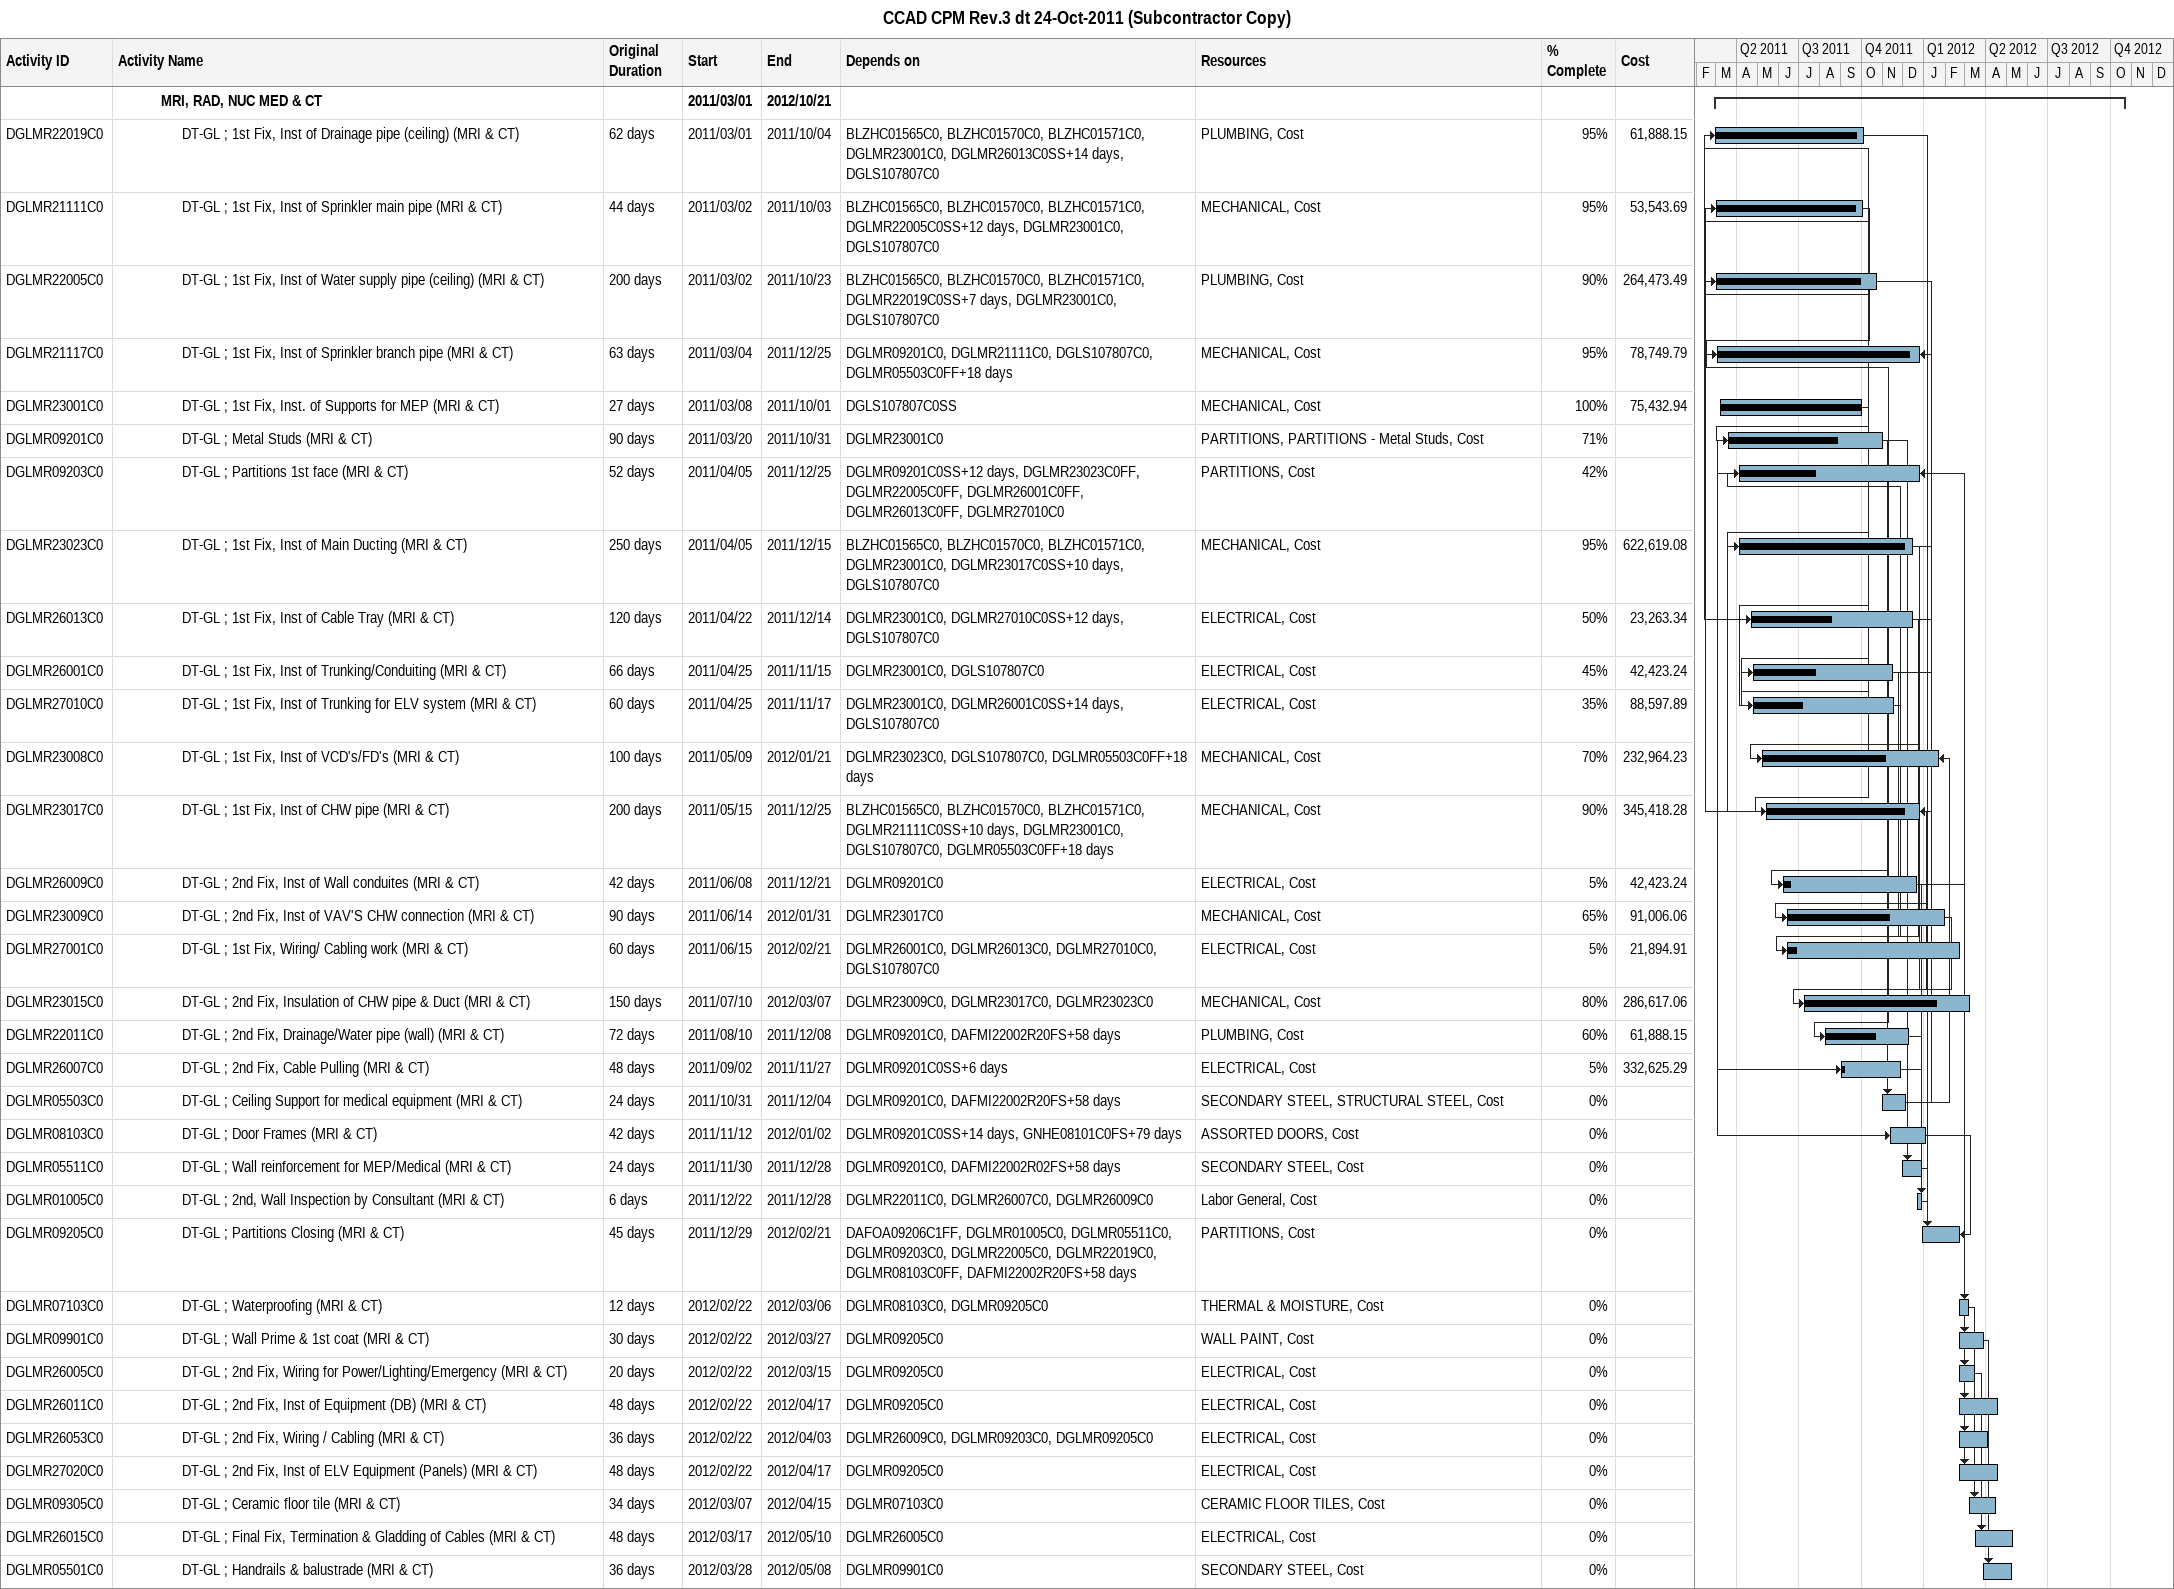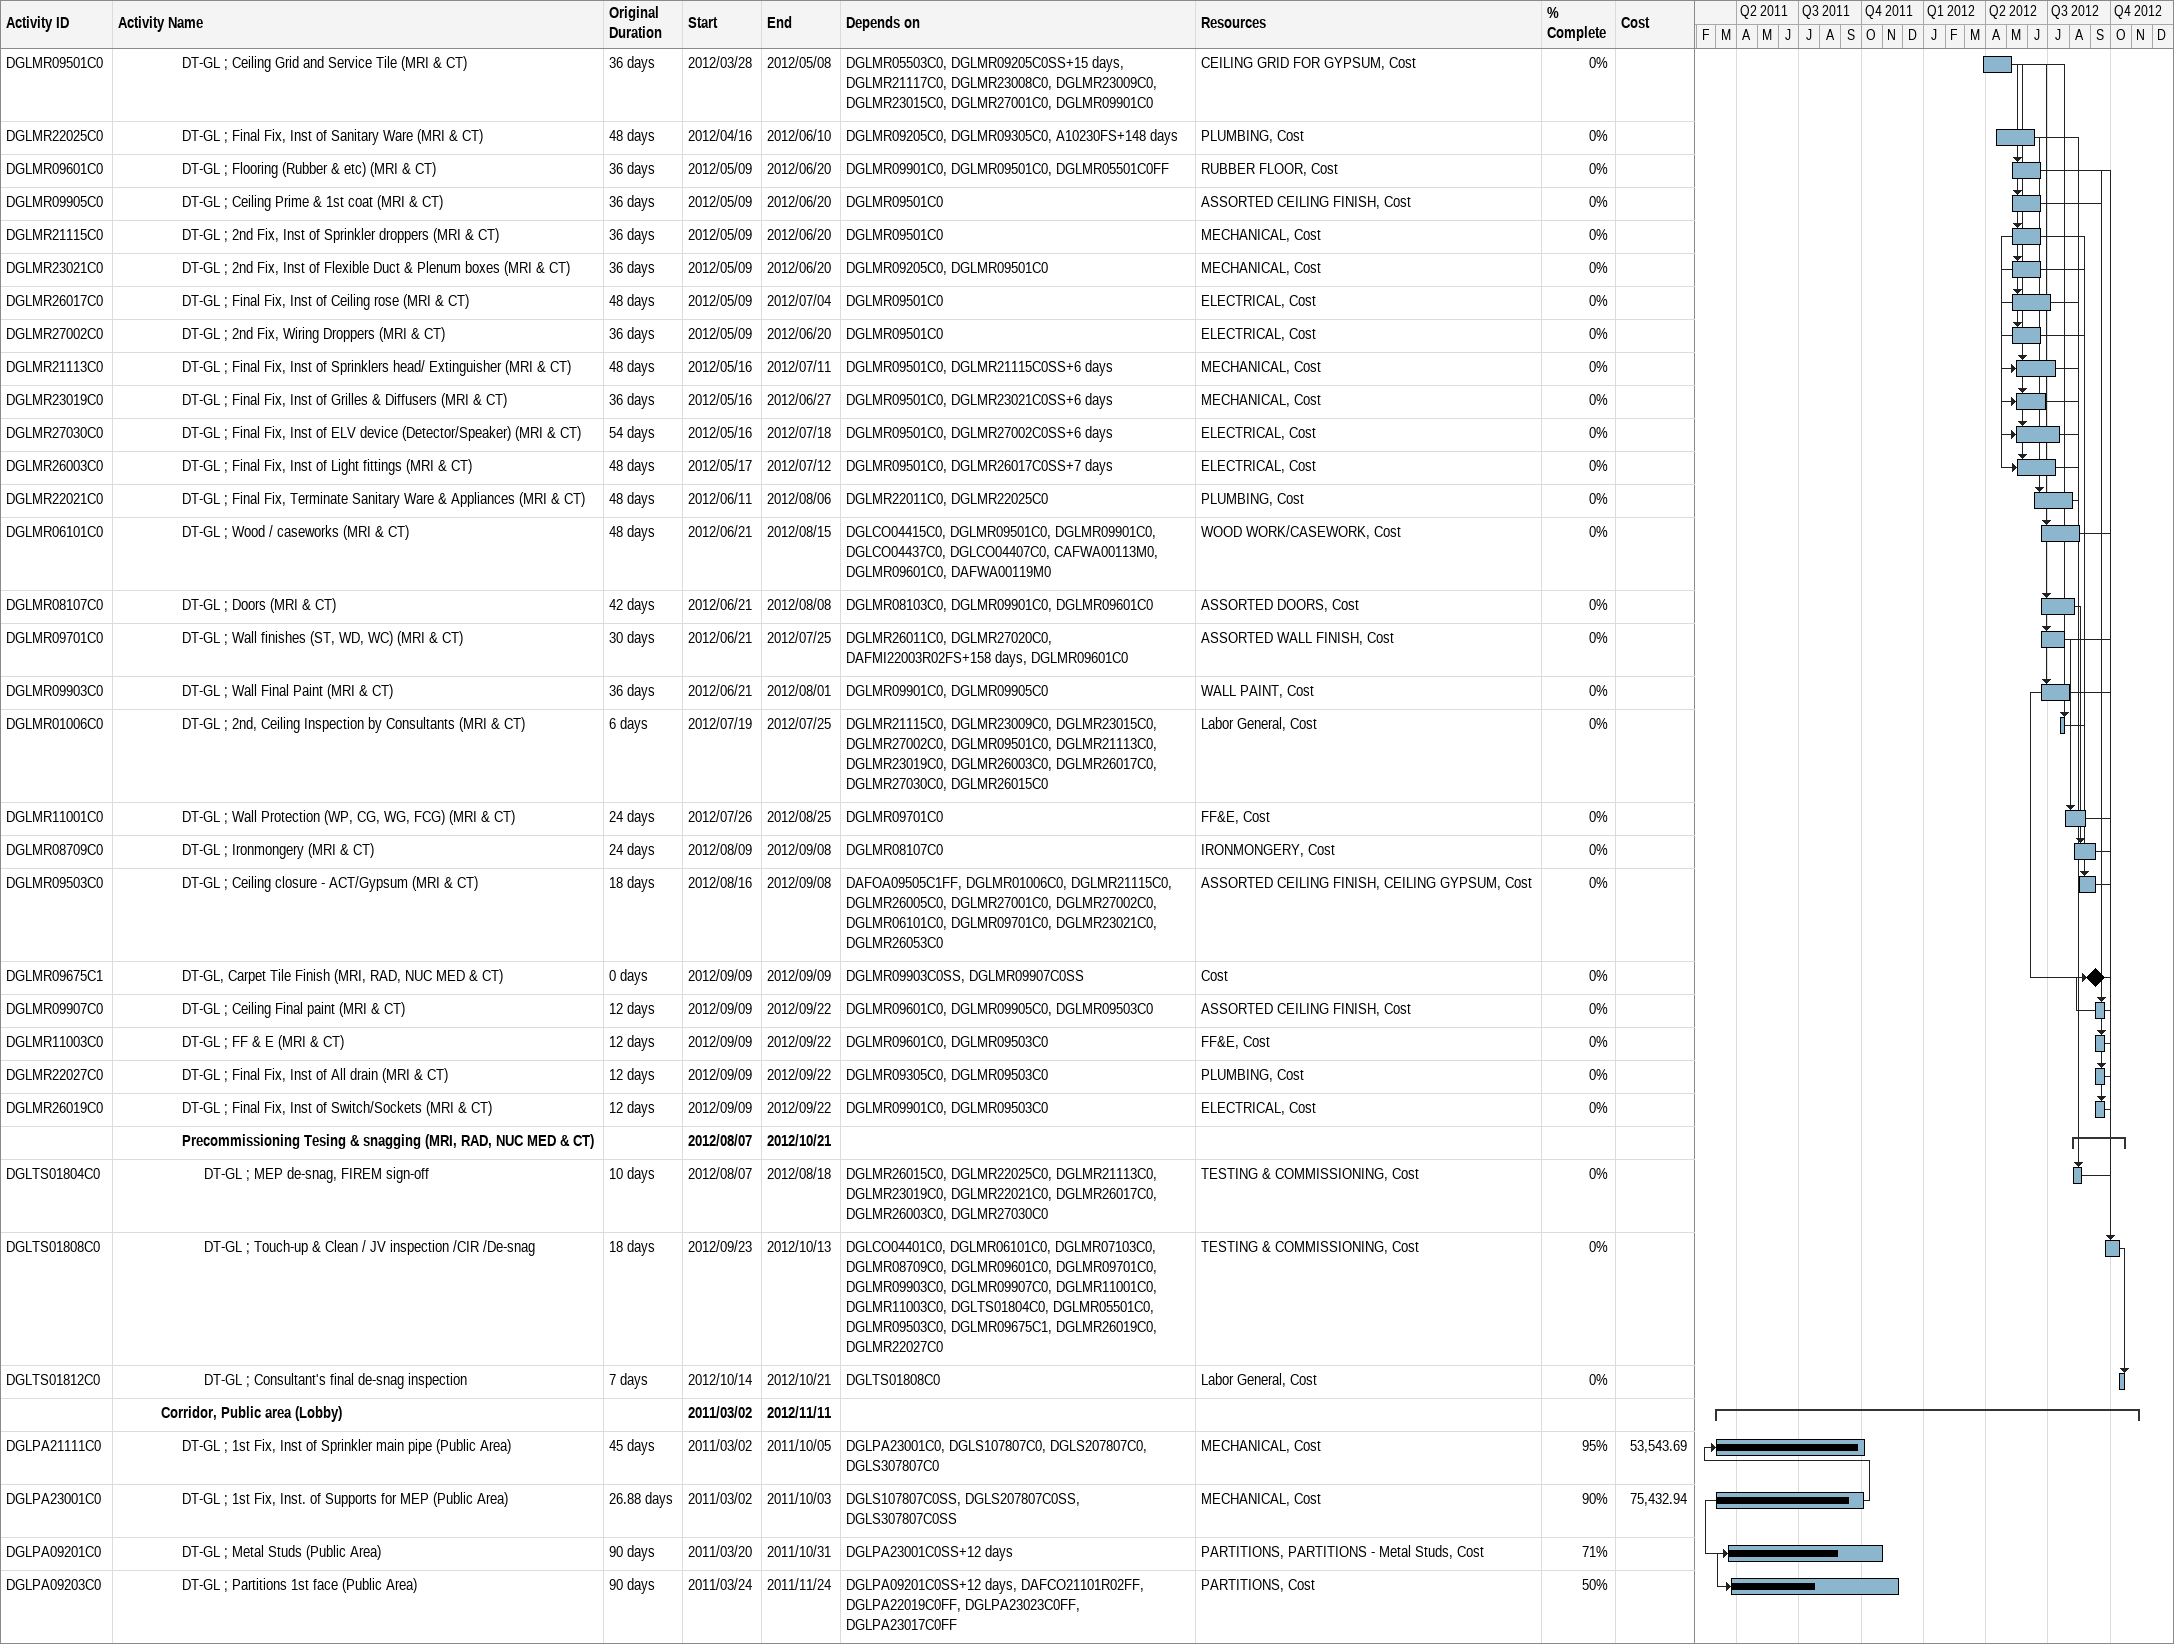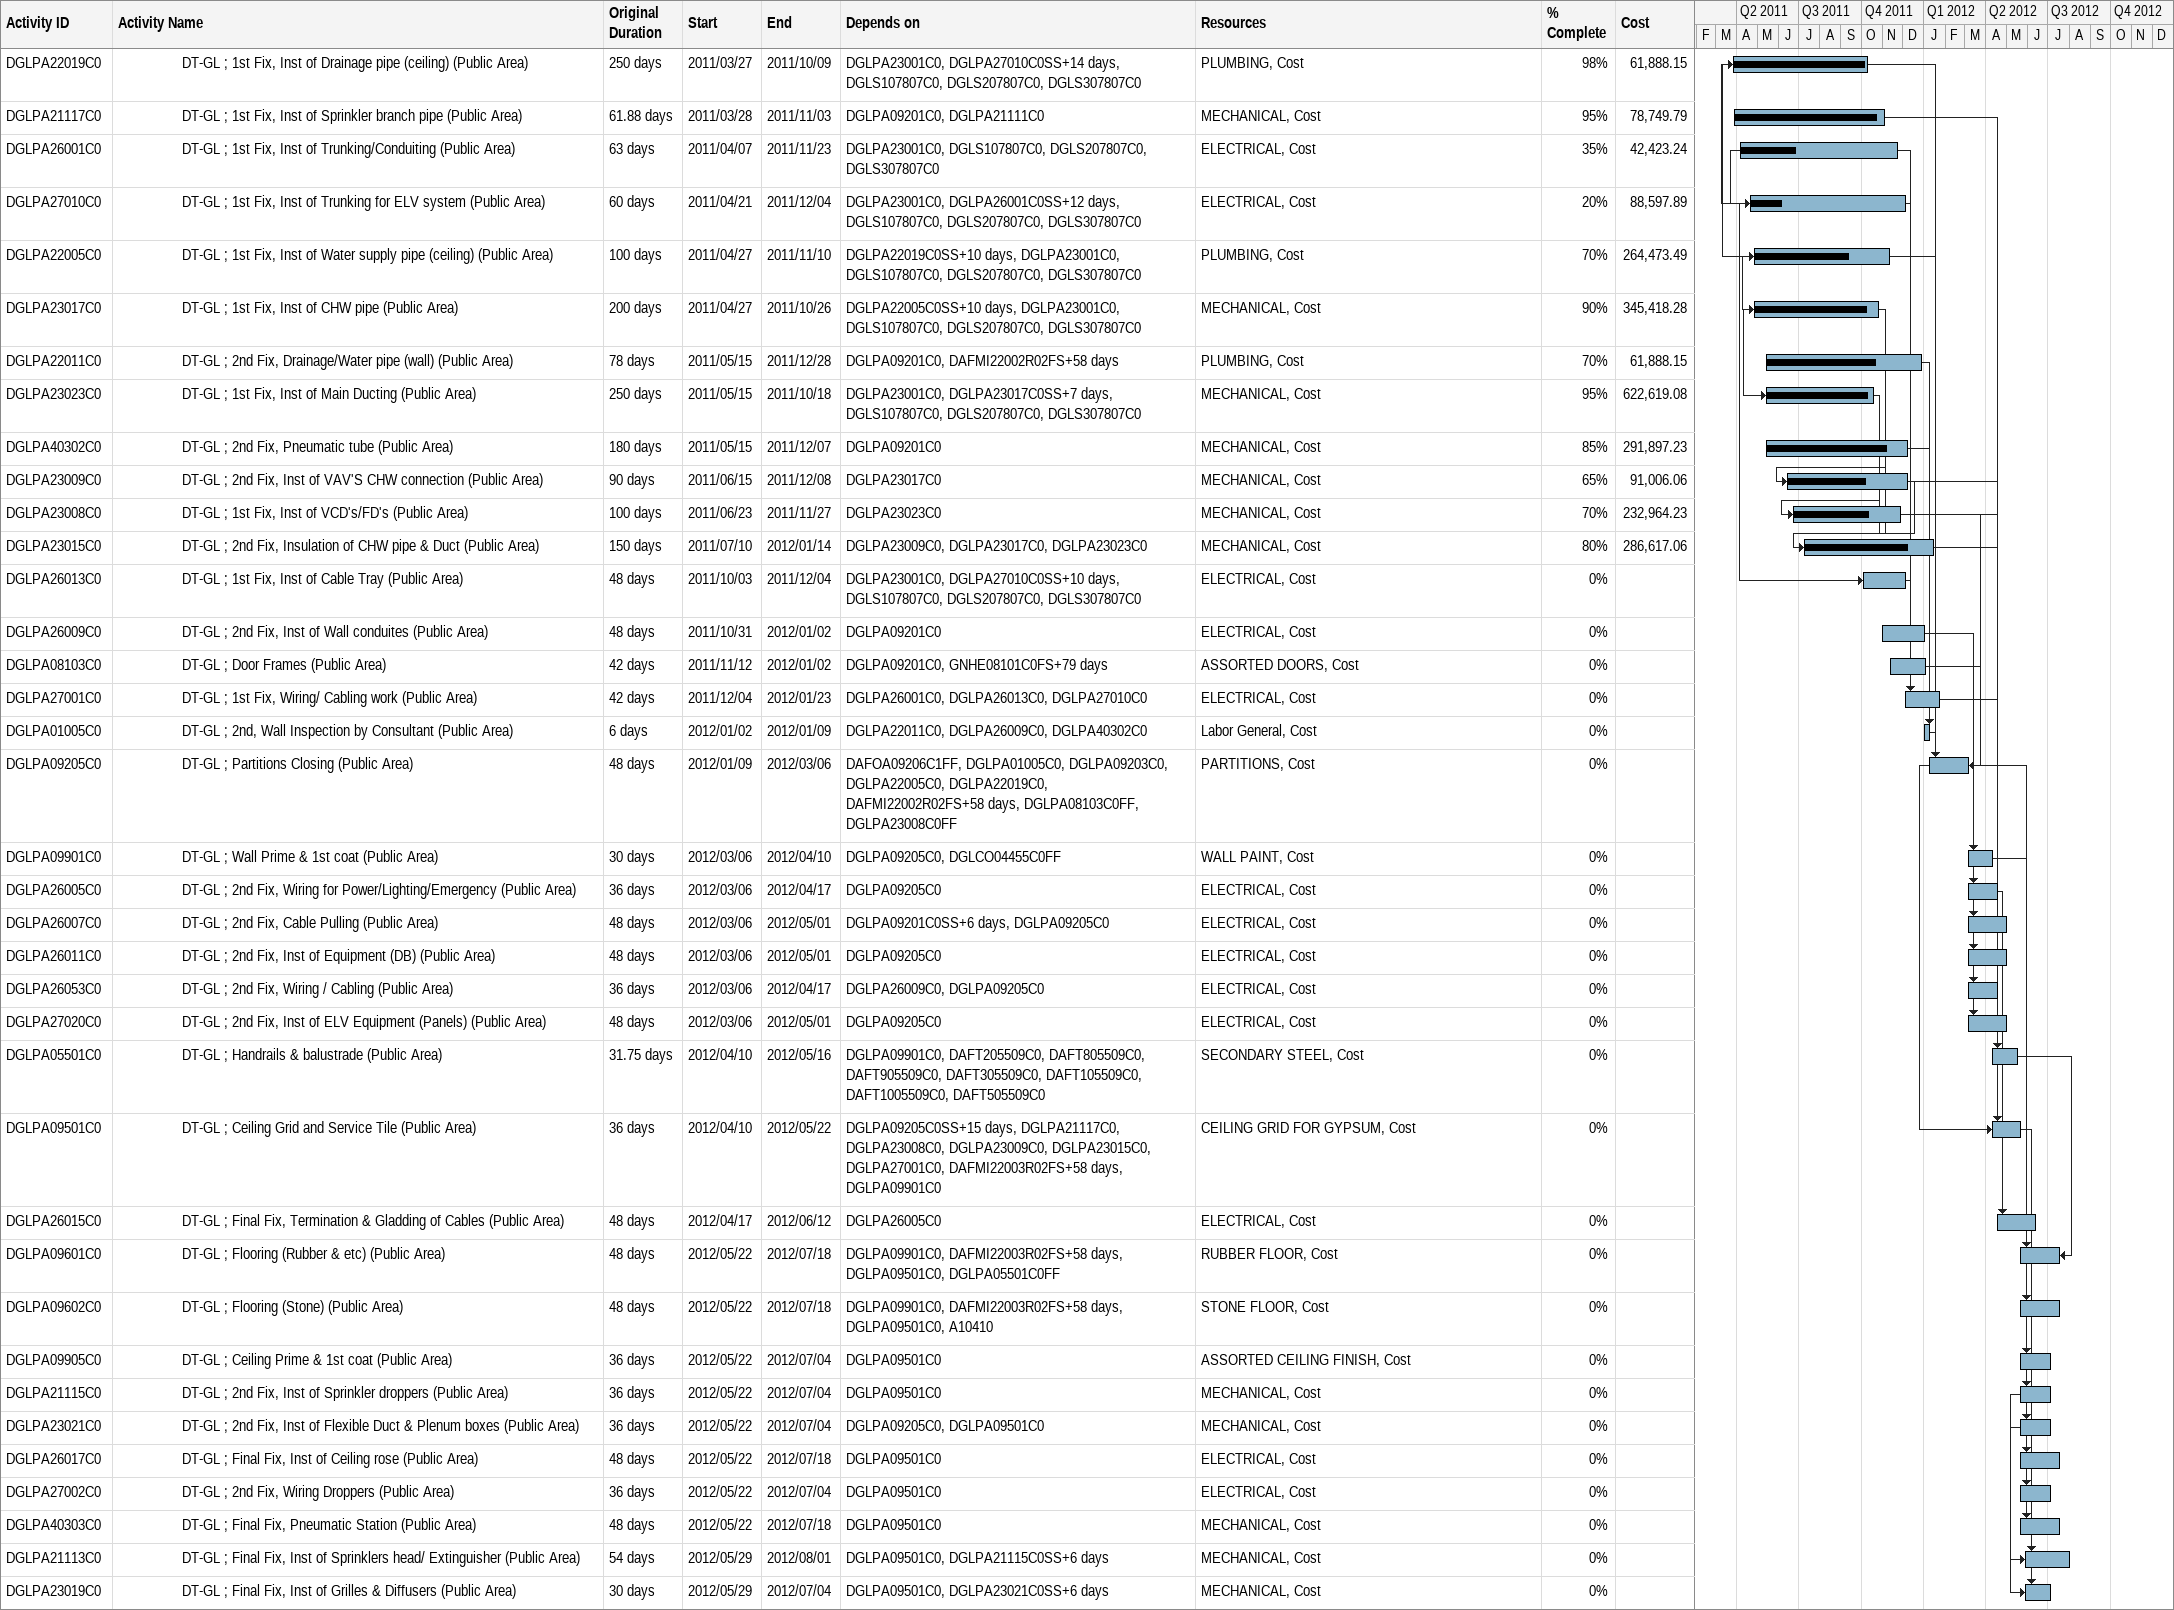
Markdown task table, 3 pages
CCAD CPM Rev.3 dt 24-Oct-2011 (Subcontractor Copy)

| ID | Level | Task | Original duration | Start | Finish | Predecessors | Resources | % complete | Cost |
|---|---|---|---|---|---|---|---|---|---|
|  | 3 | **MRI, RAD, NUC MED & CT** |  | 2011-03-01 | 2012-10-21 |  |  |  |  |
| DGLMR22019C0 | 4 | DT-GL ; 1st Fix, Inst of Drainage pipe (ceiling) (MRI & CT) | 62d | 2011-03-01 | 2011-10-04 | BLZHC01565C0, BLZHC01570C0, BLZHC01571C0, DGLMR23001C0, DGLMR26013C0SS+14d, DGLS107807C0 | PLUMBING, Cost | 95 | 61888.15 |
| DGLMR21111C0 | 4 | DT-GL ; 1st Fix, Inst of Sprinkler main pipe (MRI & CT) | 44d | 2011-03-02 | 2011-10-03 | BLZHC01565C0, BLZHC01570C0, BLZHC01571C0, DGLMR22005C0SS+12d, DGLMR23001C0, DGLS107807C0 | MECHANICAL, Cost | 95 | 53543.69 |
| DGLMR22005C0 | 4 | DT-GL ; 1st Fix, Inst of Water supply pipe (ceiling) (MRI & CT) | 200d | 2011-03-02 | 2011-10-23 | BLZHC01565C0, BLZHC01570C0, BLZHC01571C0, DGLMR22019C0SS+7d, DGLMR23001C0, DGLS107807C0 | PLUMBING, Cost | 90 | 264473.49 |
| DGLMR21117C0 | 4 | DT-GL ; 1st Fix, Inst of Sprinkler branch pipe (MRI & CT) | 63d | 2011-03-04 | 2011-12-25 | DGLMR09201C0, DGLMR21111C0, DGLS107807C0, DGLMR05503C0FF+18d | MECHANICAL, Cost | 95 | 78749.79 |
| DGLMR23001C0 | 4 | DT-GL ; 1st Fix, Inst. of Supports for MEP (MRI & CT) | 27d | 2011-03-08 | 2011-10-01 | DGLS107807C0SS | MECHANICAL, Cost | 100 | 75432.94 |
| DGLMR09201C0 | 4 | DT-GL ; Metal Studs (MRI & CT) | 90d | 2011-03-20 | 2011-10-31 | DGLMR23001C0 | PARTITIONS, PARTITIONS - Metal Studs, Cost | 71 |  |
| DGLMR09203C0 | 4 | DT-GL ; Partitions 1st face (MRI & CT) | 52d | 2011-04-05 | 2011-12-25 | DGLMR09201C0SS+12d, DGLMR23023C0FF, DGLMR22005C0FF, DGLMR26001C0FF, DGLMR26013C0FF, DGLMR27010C0 | PARTITIONS, Cost | 42 |  |
| DGLMR23023C0 | 4 | DT-GL ; 1st Fix, Inst of Main Ducting (MRI & CT) | 250d | 2011-04-05 | 2011-12-15 | BLZHC01565C0, BLZHC01570C0, BLZHC01571C0, DGLMR23001C0, DGLMR23017C0SS+10d, DGLS107807C0 | MECHANICAL, Cost | 95 | 622619.08 |
| DGLMR26013C0 | 4 | DT-GL ; 1st Fix, Inst of Cable Tray (MRI & CT) | 120d | 2011-04-22 | 2011-12-14 | DGLMR23001C0, DGLMR27010C0SS+12d, DGLS107807C0 | ELECTRICAL, Cost | 50 | 23263.34 |
| DGLMR26001C0 | 4 | DT-GL ; 1st Fix, Inst of Trunking/Conduiting (MRI & CT) | 66d | 2011-04-25 | 2011-11-15 | DGLMR23001C0, DGLS107807C0 | ELECTRICAL, Cost | 45 | 42423.24 |
| DGLMR27010C0 | 4 | DT-GL ; 1st Fix, Inst of Trunking for ELV system (MRI & CT) | 60d | 2011-04-25 | 2011-11-17 | DGLMR23001C0, DGLMR26001C0SS+14d, DGLS107807C0 | ELECTRICAL, Cost | 35 | 88597.89 |
| DGLMR23008C0 | 4 | DT-GL ; 1st Fix, Inst of VCD's/FD's (MRI & CT) | 100d | 2011-05-09 | 2012-01-21 | DGLMR23023C0, DGLS107807C0, DGLMR05503C0FF+18d | MECHANICAL, Cost | 70 | 232964.23 |
| DGLMR23017C0 | 4 | DT-GL ; 1st Fix, Inst of CHW pipe (MRI & CT) | 200d | 2011-05-15 | 2011-12-25 | BLZHC01565C0, BLZHC01570C0, BLZHC01571C0, DGLMR21111C0SS+10d, DGLMR23001C0, DGLS107807C0, DGLMR05503C0FF+18d | MECHANICAL, Cost | 90 | 345418.28 |
| DGLMR26009C0 | 4 | DT-GL ; 2nd Fix, Inst of Wall conduites (MRI & CT) | 42d | 2011-06-08 | 2011-12-21 | DGLMR09201C0 | ELECTRICAL, Cost | 5 | 42423.24 |
| DGLMR23009C0 | 4 | DT-GL ; 2nd Fix, Inst of VAV'S CHW connection (MRI & CT) | 90d | 2011-06-14 | 2012-01-31 | DGLMR23017C0 | MECHANICAL, Cost | 65 | 91006.06 |
| DGLMR27001C0 | 4 | DT-GL ; 1st Fix, Wiring/ Cabling work (MRI & CT) | 60d | 2011-06-15 | 2012-02-21 | DGLMR26001C0, DGLMR26013C0, DGLMR27010C0, DGLS107807C0 | ELECTRICAL, Cost | 5 | 21894.91 |
| DGLMR23015C0 | 4 | DT-GL ; 2nd Fix, Insulation of CHW pipe & Duct (MRI & CT) | 150d | 2011-07-10 | 2012-03-07 | DGLMR23009C0, DGLMR23017C0, DGLMR23023C0 | MECHANICAL, Cost | 80 | 286617.06 |
| DGLMR22011C0 | 4 | DT-GL ; 2nd Fix, Drainage/Water pipe (wall) (MRI & CT) | 72d | 2011-08-10 | 2011-12-08 | DGLMR09201C0, DAFMI22002R20FS+58d | PLUMBING, Cost | 60 | 61888.15 |
| DGLMR26007C0 | 4 | DT-GL ; 2nd Fix, Cable Pulling (MRI & CT) | 48d | 2011-09-02 | 2011-11-27 | DGLMR09201C0SS+6d | ELECTRICAL, Cost | 5 | 332625.29 |
| DGLMR05503C0 | 4 | DT-GL ; Ceiling Support for medical equipment (MRI & CT) | 24d | 2011-10-31 | 2011-12-04 | DGLMR09201C0, DAFMI22002R20FS+58d | SECONDARY STEEL, STRUCTURAL STEEL, Cost | 0 |  |
| DGLMR08103C0 | 4 | DT-GL ; Door Frames (MRI & CT) | 42d | 2011-11-12 | 2012-01-02 | DGLMR09201C0SS+14d, GNHE08101C0FS+79d | ASSORTED DOORS, Cost | 0 |  |
| DGLMR05511C0 | 4 | DT-GL ; Wall reinforcement for MEP/Medical (MRI & CT) | 24d | 2011-11-30 | 2011-12-28 | DGLMR09201C0, DAFMI22002R02FS+58d | SECONDARY STEEL, Cost | 0 |  |
| DGLMR01005C0 | 4 | DT-GL ; 2nd, Wall Inspection by Consultant (MRI & CT) | 6d | 2011-12-22 | 2011-12-28 | DGLMR22011C0, DGLMR26007C0, DGLMR26009C0 | Labor General, Cost | 0 |  |
| DGLMR09205C0 | 4 | DT-GL ; Partitions Closing (MRI & CT) | 45d | 2011-12-29 | 2012-02-21 | DAFOA09206C1FF, DGLMR01005C0, DGLMR05511C0, DGLMR09203C0, DGLMR22005C0, DGLMR22019C0, DGLMR08103C0FF, DAFMI22002R20FS+58d | PARTITIONS, Cost | 0 |  |
| DGLMR07103C0 | 4 | DT-GL ; Waterproofing (MRI & CT) | 12d | 2012-02-22 | 2012-03-06 | DGLMR08103C0, DGLMR09205C0 | THERMAL & MOISTURE, Cost | 0 |  |
| DGLMR09901C0 | 4 | DT-GL ; Wall Prime & 1st coat (MRI & CT) | 30d | 2012-02-22 | 2012-03-27 | DGLMR09205C0 | WALL PAINT, Cost | 0 |  |
| DGLMR26005C0 | 4 | DT-GL ; 2nd Fix, Wiring for Power/Lighting/Emergency (MRI & CT) | 20d | 2012-02-22 | 2012-03-15 | DGLMR09205C0 | ELECTRICAL, Cost | 0 |  |
| DGLMR26011C0 | 4 | DT-GL ; 2nd Fix, Inst of Equipment (DB) (MRI & CT) | 48d | 2012-02-22 | 2012-04-17 | DGLMR09205C0 | ELECTRICAL, Cost | 0 |  |
| DGLMR26053C0 | 4 | DT-GL ; 2nd Fix, Wiring / Cabling (MRI & CT) | 36d | 2012-02-22 | 2012-04-03 | DGLMR26009C0, DGLMR09203C0, DGLMR09205C0 | ELECTRICAL, Cost | 0 |  |
| DGLMR27020C0 | 4 | DT-GL ; 2nd Fix, Inst of ELV Equipment (Panels) (MRI & CT) | 48d | 2012-02-22 | 2012-04-17 | DGLMR09205C0 | ELECTRICAL, Cost | 0 |  |
| DGLMR09305C0 | 4 | DT-GL ; Ceramic floor tile (MRI & CT) | 34d | 2012-03-07 | 2012-04-15 | DGLMR07103C0 | CERAMIC FLOOR TILES, Cost | 0 |  |
| DGLMR26015C0 | 4 | DT-GL ; Final Fix, Termination & Gladding of Cables (MRI & CT) | 48d | 2012-03-17 | 2012-05-10 | DGLMR26005C0 | ELECTRICAL, Cost | 0 |  |
| DGLMR05501C0 | 4 | DT-GL ; Handrails & balustrade (MRI & CT) | 36d | 2012-03-28 | 2012-05-08 | DGLMR09901C0 | SECONDARY STEEL, Cost | 0 |  |
| DGLMR09501C0 | 4 | DT-GL ; Ceiling Grid and Service Tile (MRI & CT) | 36d | 2012-03-28 | 2012-05-08 | DGLMR05503C0, DGLMR09205C0SS+15d, DGLMR21117C0, DGLMR23008C0, DGLMR23009C0, DGLMR23015C0, DGLMR27001C0, DGLMR09901C0 | CEILING GRID FOR GYPSUM, Cost | 0 |  |
| DGLMR22025C0 | 4 | DT-GL ; Final Fix, Inst of Sanitary Ware (MRI & CT) | 48d | 2012-04-16 | 2012-06-10 | DGLMR09205C0, DGLMR09305C0, A10230FS+148d | PLUMBING, Cost | 0 |  |
| DGLMR09601C0 | 4 | DT-GL ; Flooring (Rubber & etc) (MRI & CT) | 36d | 2012-05-09 | 2012-06-20 | DGLMR09901C0, DGLMR09501C0, DGLMR05501C0FF | RUBBER FLOOR, Cost | 0 |  |
| DGLMR09905C0 | 4 | DT-GL ; Ceiling Prime & 1st coat (MRI & CT) | 36d | 2012-05-09 | 2012-06-20 | DGLMR09501C0 | ASSORTED CEILING FINISH, Cost | 0 |  |
| DGLMR21115C0 | 4 | DT-GL ; 2nd Fix, Inst of Sprinkler droppers (MRI & CT) | 36d | 2012-05-09 | 2012-06-20 | DGLMR09501C0 | MECHANICAL, Cost | 0 |  |
| DGLMR23021C0 | 4 | DT-GL ; 2nd Fix, Inst of Flexible Duct & Plenum boxes (MRI & CT) | 36d | 2012-05-09 | 2012-06-20 | DGLMR09205C0, DGLMR09501C0 | MECHANICAL, Cost | 0 |  |
| DGLMR26017C0 | 4 | DT-GL ; Final Fix, Inst of Ceiling rose (MRI & CT) | 48d | 2012-05-09 | 2012-07-04 | DGLMR09501C0 | ELECTRICAL, Cost | 0 |  |
| DGLMR27002C0 | 4 | DT-GL ; 2nd Fix, Wiring Droppers (MRI & CT) | 36d | 2012-05-09 | 2012-06-20 | DGLMR09501C0 | ELECTRICAL, Cost | 0 |  |
| DGLMR21113C0 | 4 | DT-GL ; Final Fix, Inst of Sprinklers head/ Extinguisher (MRI & CT) | 48d | 2012-05-16 | 2012-07-11 | DGLMR09501C0, DGLMR21115C0SS+6d | MECHANICAL, Cost | 0 |  |
| DGLMR23019C0 | 4 | DT-GL ; Final Fix, Inst of Grilles & Diffusers (MRI & CT) | 36d | 2012-05-16 | 2012-06-27 | DGLMR09501C0, DGLMR23021C0SS+6d | MECHANICAL, Cost | 0 |  |
| DGLMR27030C0 | 4 | DT-GL ; Final Fix, Inst of ELV device (Detector/Speaker) (MRI & CT) | 54d | 2012-05-16 | 2012-07-18 | DGLMR09501C0, DGLMR27002C0SS+6d | ELECTRICAL, Cost | 0 |  |
| DGLMR26003C0 | 4 | DT-GL ; Final Fix, Inst of Light fittings (MRI & CT) | 48d | 2012-05-17 | 2012-07-12 | DGLMR09501C0, DGLMR26017C0SS+7d | ELECTRICAL, Cost | 0 |  |
| DGLMR22021C0 | 4 | DT-GL ; Final Fix, Terminate Sanitary Ware & Appliances (MRI & CT) | 48d | 2012-06-11 | 2012-08-06 | DGLMR22011C0, DGLMR22025C0 | PLUMBING, Cost | 0 |  |
| DGLMR06101C0 | 4 | DT-GL ; Wood / caseworks (MRI & CT) | 48d | 2012-06-21 | 2012-08-15 | DGLCO04415C0, DGLMR09501C0, DGLMR09901C0, DGLCO04437C0, DGLCO04407C0, CAFWA00113M0, DGLMR09601C0, DAFWA00119M0 | WOOD WORK/CASEWORK, Cost | 0 |  |
| DGLMR08107C0 | 4 | DT-GL ; Doors (MRI & CT) | 42d | 2012-06-21 | 2012-08-08 | DGLMR08103C0, DGLMR09901C0, DGLMR09601C0 | ASSORTED DOORS, Cost | 0 |  |
| DGLMR09701C0 | 4 | DT-GL ; Wall finishes (ST, WD, WC) (MRI & CT) | 30d | 2012-06-21 | 2012-07-25 | DGLMR26011C0, DGLMR27020C0, DAFMI22003R02FS+158d, DGLMR09601C0 | ASSORTED WALL FINISH, Cost | 0 |  |
| DGLMR09903C0 | 4 | DT-GL ; Wall Final Paint (MRI & CT) | 36d | 2012-06-21 | 2012-08-01 | DGLMR09901C0, DGLMR09905C0 | WALL PAINT, Cost | 0 |  |
| DGLMR01006C0 | 4 | DT-GL ; 2nd, Ceiling Inspection by Consultants (MRI & CT) | 6d | 2012-07-19 | 2012-07-25 | DGLMR21115C0, DGLMR23009C0, DGLMR23015C0, DGLMR27002C0, DGLMR09501C0, DGLMR21113C0, DGLMR23019C0, DGLMR26003C0, DGLMR26017C0, DGLMR27030C0, DGLMR26015C0 | Labor General, Cost | 0 |  |
| DGLMR11001C0 | 4 | DT-GL ; Wall Protection (WP, CG, WG, FCG) (MRI & CT) | 24d | 2012-07-26 | 2012-08-25 | DGLMR09701C0 | FF&E, Cost | 0 |  |
| DGLMR08709C0 | 4 | DT-GL ; Ironmongery (MRI & CT) | 24d | 2012-08-09 | 2012-09-08 | DGLMR08107C0 | IRONMONGERY, Cost | 0 |  |
| DGLMR09503C0 | 4 | DT-GL ; Ceiling closure - ACT/Gypsum (MRI & CT) | 18d | 2012-08-16 | 2012-09-08 | DAFOA09505C1FF, DGLMR01006C0, DGLMR21115C0, DGLMR26005C0, DGLMR27001C0, DGLMR27002C0, DGLMR06101C0, DGLMR09701C0, DGLMR23021C0, DGLMR26053C0 | ASSORTED CEILING FINISH, CEILING GYPSUM, Cost | 0 |  |
| DGLMR09675C1 | 4 | DT-GL, Carpet Tile Finish (MRI, RAD, NUC MED & CT) | 0d | 2012-09-09 | 2012-09-09 | DGLMR09903C0SS, DGLMR09907C0SS | Cost | 0 |  |
| DGLMR09907C0 | 4 | DT-GL ; Ceiling Final paint (MRI & CT) | 12d | 2012-09-09 | 2012-09-22 | DGLMR09601C0, DGLMR09905C0, DGLMR09503C0 | ASSORTED CEILING FINISH, Cost | 0 |  |
| DGLMR11003C0 | 4 | DT-GL ; FF & E (MRI & CT) | 12d | 2012-09-09 | 2012-09-22 | DGLMR09601C0, DGLMR09503C0 | FF&E, Cost | 0 |  |
| DGLMR22027C0 | 4 | DT-GL ; Final Fix, Inst of All drain (MRI & CT) | 12d | 2012-09-09 | 2012-09-22 | DGLMR09305C0, DGLMR09503C0 | PLUMBING, Cost | 0 |  |
| DGLMR26019C0 | 4 | DT-GL ; Final Fix, Inst of Switch/Sockets (MRI & CT) | 12d | 2012-09-09 | 2012-09-22 | DGLMR09901C0, DGLMR09503C0 | ELECTRICAL, Cost | 0 |  |
|  | 4 | **Precommissioning Tesing & snagging (MRI, RAD, NUC MED & CT)** |  | 2012-08-07 | 2012-10-21 |  |  |  |  |
| DGLTS01804C0 | 5 | DT-GL ; MEP de-snag, FIREM sign-off | 10d | 2012-08-07 | 2012-08-18 | DGLMR26015C0, DGLMR22025C0, DGLMR21113C0, DGLMR23019C0, DGLMR22021C0, DGLMR26017C0, DGLMR26003C0, DGLMR27030C0 | TESTING & COMMISSIONING, Cost | 0 |  |
| DGLTS01808C0 | 5 | DT-GL ; Touch-up & Clean / JV inspection /CIR /De-snag | 18d | 2012-09-23 | 2012-10-13 | DGLCO04401C0, DGLMR06101C0, DGLMR07103C0, DGLMR08709C0, DGLMR09601C0, DGLMR09701C0, DGLMR09903C0, DGLMR09907C0, DGLMR11001C0, DGLMR11003C0, DGLTS01804C0, DGLMR05501C0, DGLMR09503C0, DGLMR09675C1, DGLMR26019C0, DGLMR22027C0 | TESTING & COMMISSIONING, Cost | 0 |  |
| DGLTS01812C0 | 5 | DT-GL ; Consultant's final de-snag inspection | 7d | 2012-10-14 | 2012-10-21 | DGLTS01808C0 | Labor General, Cost | 0 |  |
|  | 3 | **Corridor, Public area (Lobby)** |  | 2011-03-02 | 2012-11-11 |  |  |  |  |
| DGLPA21111C0 | 4 | DT-GL ; 1st Fix, Inst of Sprinkler main pipe (Public Area) | 45d | 2011-03-02 | 2011-10-05 | DGLPA23001C0, DGLS107807C0, DGLS207807C0, DGLS307807C0 | MECHANICAL, Cost | 95 | 53543.69 |
| DGLPA23001C0 | 4 | DT-GL ; 1st Fix, Inst. of Supports for MEP (Public Area) | 26.88d | 2011-03-02 | 2011-10-03 | DGLS107807C0SS, DGLS207807C0SS, DGLS307807C0SS | MECHANICAL, Cost | 90 | 75432.94 |
| DGLPA09201C0 | 4 | DT-GL ; Metal Studs (Public Area) | 90d | 2011-03-20 | 2011-10-31 | DGLPA23001C0SS+12d | PARTITIONS, PARTITIONS - Metal Studs, Cost | 71 |  |
| DGLPA09203C0 | 4 | DT-GL ; Partitions 1st face (Public Area) | 90d | 2011-03-24 | 2011-11-24 | DGLPA09201C0SS+12d, DAFCO21101R02FF, DGLPA22019C0FF, DGLPA23023C0FF, DGLPA23017C0FF | PARTITIONS, Cost | 50 |  |
| DGLPA22019C0 | 4 | DT-GL ; 1st Fix, Inst of Drainage pipe (ceiling) (Public Area) | 250d | 2011-03-27 | 2011-10-09 | DGLPA23001C0, DGLPA27010C0SS+14d, DGLS107807C0, DGLS207807C0, DGLS307807C0 | PLUMBING, Cost | 98 | 61888.15 |
| DGLPA21117C0 | 4 | DT-GL ; 1st Fix, Inst of Sprinkler branch pipe (Public Area) | 61.88d | 2011-03-28 | 2011-11-03 | DGLPA09201C0, DGLPA21111C0 | MECHANICAL, Cost | 95 | 78749.79 |
| DGLPA26001C0 | 4 | DT-GL ; 1st Fix, Inst of Trunking/Conduiting (Public Area) | 63d | 2011-04-07 | 2011-11-23 | DGLPA23001C0, DGLS107807C0, DGLS207807C0, DGLS307807C0 | ELECTRICAL, Cost | 35 | 42423.24 |
| DGLPA27010C0 | 4 | DT-GL ; 1st Fix, Inst of Trunking for ELV system (Public Area) | 60d | 2011-04-21 | 2011-12-04 | DGLPA23001C0, DGLPA26001C0SS+12d, DGLS107807C0, DGLS207807C0, DGLS307807C0 | ELECTRICAL, Cost | 20 | 88597.89 |
| DGLPA22005C0 | 4 | DT-GL ; 1st Fix, Inst of Water supply pipe (ceiling) (Public Area) | 100d | 2011-04-27 | 2011-11-10 | DGLPA22019C0SS+10d, DGLPA23001C0, DGLS107807C0, DGLS207807C0, DGLS307807C0 | PLUMBING, Cost | 70 | 264473.49 |
| DGLPA23017C0 | 4 | DT-GL ; 1st Fix, Inst of CHW pipe (Public Area) | 200d | 2011-04-27 | 2011-10-26 | DGLPA22005C0SS+10d, DGLPA23001C0, DGLS107807C0, DGLS207807C0, DGLS307807C0 | MECHANICAL, Cost | 90 | 345418.28 |
| DGLPA22011C0 | 4 | DT-GL ; 2nd Fix, Drainage/Water pipe (wall) (Public Area) | 78d | 2011-05-15 | 2011-12-28 | DGLPA09201C0, DAFMI22002R02FS+58d | PLUMBING, Cost | 70 | 61888.15 |
| DGLPA23023C0 | 4 | DT-GL ; 1st Fix, Inst of Main Ducting (Public Area) | 250d | 2011-05-15 | 2011-10-18 | DGLPA23001C0, DGLPA23017C0SS+7d, DGLS107807C0, DGLS207807C0, DGLS307807C0 | MECHANICAL, Cost | 95 | 622619.08 |
| DGLPA40302C0 | 4 | DT-GL ; 2nd Fix, Pneumatic tube (Public Area) | 180d | 2011-05-15 | 2011-12-07 | DGLPA09201C0 | MECHANICAL, Cost | 85 | 291897.23 |
| DGLPA23009C0 | 4 | DT-GL ; 2nd Fix, Inst of VAV'S CHW connection (Public Area) | 90d | 2011-06-15 | 2011-12-08 | DGLPA23017C0 | MECHANICAL, Cost | 65 | 91006.06 |
| DGLPA23008C0 | 4 | DT-GL ; 1st Fix, Inst of VCD's/FD's (Public Area) | 100d | 2011-06-23 | 2011-11-27 | DGLPA23023C0 | MECHANICAL, Cost | 70 | 232964.23 |
| DGLPA23015C0 | 4 | DT-GL ; 2nd Fix, Insulation of CHW pipe & Duct (Public Area) | 150d | 2011-07-10 | 2012-01-14 | DGLPA23009C0, DGLPA23017C0, DGLPA23023C0 | MECHANICAL, Cost | 80 | 286617.06 |
| DGLPA26013C0 | 4 | DT-GL ; 1st Fix, Inst of Cable Tray (Public Area) | 48d | 2011-10-03 | 2011-12-04 | DGLPA23001C0, DGLPA27010C0SS+10d, DGLS107807C0, DGLS207807C0, DGLS307807C0 | ELECTRICAL, Cost | 0 |  |
| DGLPA26009C0 | 4 | DT-GL ; 2nd Fix, Inst of Wall conduites (Public Area) | 48d | 2011-10-31 | 2012-01-02 | DGLPA09201C0 | ELECTRICAL, Cost | 0 |  |
| DGLPA08103C0 | 4 | DT-GL ; Door Frames (Public Area) | 42d | 2011-11-12 | 2012-01-02 | DGLPA09201C0, GNHE08101C0FS+79d | ASSORTED DOORS, Cost | 0 |  |
| DGLPA27001C0 | 4 | DT-GL ; 1st Fix, Wiring/ Cabling work (Public Area) | 42d | 2011-12-04 | 2012-01-23 | DGLPA26001C0, DGLPA26013C0, DGLPA27010C0 | ELECTRICAL, Cost | 0 |  |
| DGLPA01005C0 | 4 | DT-GL ; 2nd, Wall Inspection by Consultant (Public Area) | 6d | 2012-01-02 | 2012-01-09 | DGLPA22011C0, DGLPA26009C0, DGLPA40302C0 | Labor General, Cost | 0 |  |
| DGLPA09205C0 | 4 | DT-GL ; Partitions Closing (Public Area) | 48d | 2012-01-09 | 2012-03-06 | DAFOA09206C1FF, DGLPA01005C0, DGLPA09203C0, DGLPA22005C0, DGLPA22019C0, DAFMI22002R02FS+58d, DGLPA08103C0FF, DGLPA23008C0FF | PARTITIONS, Cost | 0 |  |
| DGLPA09901C0 | 4 | DT-GL ; Wall Prime & 1st coat (Public Area) | 30d | 2012-03-06 | 2012-04-10 | DGLPA09205C0, DGLCO04455C0FF | WALL PAINT, Cost | 0 |  |
| DGLPA26005C0 | 4 | DT-GL ; 2nd Fix, Wiring for Power/Lighting/Emergency (Public Area) | 36d | 2012-03-06 | 2012-04-17 | DGLPA09205C0 | ELECTRICAL, Cost | 0 |  |
| DGLPA26007C0 | 4 | DT-GL ; 2nd Fix, Cable Pulling (Public Area) | 48d | 2012-03-06 | 2012-05-01 | DGLPA09201C0SS+6d, DGLPA09205C0 | ELECTRICAL, Cost | 0 |  |
| DGLPA26011C0 | 4 | DT-GL ; 2nd Fix, Inst of Equipment (DB) (Public Area) | 48d | 2012-03-06 | 2012-05-01 | DGLPA09205C0 | ELECTRICAL, Cost | 0 |  |
| DGLPA26053C0 | 4 | DT-GL ; 2nd Fix, Wiring / Cabling (Public Area) | 36d | 2012-03-06 | 2012-04-17 | DGLPA26009C0, DGLPA09205C0 | ELECTRICAL, Cost | 0 |  |
| DGLPA27020C0 | 4 | DT-GL ; 2nd Fix, Inst of ELV Equipment (Panels) (Public Area) | 48d | 2012-03-06 | 2012-05-01 | DGLPA09205C0 | ELECTRICAL, Cost | 0 |  |
| DGLPA05501C0 | 4 | DT-GL ; Handrails & balustrade (Public Area) | 31.75d | 2012-04-10 | 2012-05-16 | DGLPA09901C0, DAFT205509C0, DAFT805509C0, DAFT905509C0, DAFT305509C0, DAFT105509C0, DAFT1005509C0, DAFT505509C0 | SECONDARY STEEL, Cost | 0 |  |
| DGLPA09501C0 | 4 | DT-GL ; Ceiling Grid and Service Tile (Public Area) | 36d | 2012-04-10 | 2012-05-22 | DGLPA09205C0SS+15d, DGLPA21117C0, DGLPA23008C0, DGLPA23009C0, DGLPA23015C0, DGLPA27001C0, DAFMI22003R02FS+58d, DGLPA09901C0 | CEILING GRID FOR GYPSUM, Cost | 0 |  |
| DGLPA26015C0 | 4 | DT-GL ; Final Fix, Termination & Gladding of Cables (Public Area) | 48d | 2012-04-17 | 2012-06-12 | DGLPA26005C0 | ELECTRICAL, Cost | 0 |  |
| DGLPA09601C0 | 4 | DT-GL ; Flooring (Rubber & etc) (Public Area) | 48d | 2012-05-22 | 2012-07-18 | DGLPA09901C0, DAFMI22003R02FS+58d, DGLPA09501C0, DGLPA05501C0FF | RUBBER FLOOR, Cost | 0 |  |
| DGLPA09602C0 | 4 | DT-GL ; Flooring (Stone) (Public Area) | 48d | 2012-05-22 | 2012-07-18 | DGLPA09901C0, DAFMI22003R02FS+58d, DGLPA09501C0, A10410 | STONE FLOOR, Cost | 0 |  |
| DGLPA09905C0 | 4 | DT-GL ; Ceiling Prime & 1st coat (Public Area) | 36d | 2012-05-22 | 2012-07-04 | DGLPA09501C0 | ASSORTED CEILING FINISH, Cost | 0 |  |
| DGLPA21115C0 | 4 | DT-GL ; 2nd Fix, Inst of Sprinkler droppers (Public Area) | 36d | 2012-05-22 | 2012-07-04 | DGLPA09501C0 | MECHANICAL, Cost | 0 |  |
| DGLPA23021C0 | 4 | DT-GL ; 2nd Fix, Inst of Flexible Duct & Plenum boxes (Public Area) | 36d | 2012-05-22 | 2012-07-04 | DGLPA09205C0, DGLPA09501C0 | MECHANICAL, Cost | 0 |  |
| DGLPA26017C0 | 4 | DT-GL ; Final Fix, Inst of Ceiling rose (Public Area) | 48d | 2012-05-22 | 2012-07-18 | DGLPA09501C0 | ELECTRICAL, Cost | 0 |  |
| DGLPA27002C0 | 4 | DT-GL ; 2nd Fix, Wiring Droppers (Public Area) | 36d | 2012-05-22 | 2012-07-04 | DGLPA09501C0 | ELECTRICAL, Cost | 0 |  |
| DGLPA40303C0 | 4 | DT-GL ; Final Fix, Pneumatic Station (Public Area) | 48d | 2012-05-22 | 2012-07-18 | DGLPA09501C0 | MECHANICAL, Cost | 0 |  |
| DGLPA21113C0 | 4 | DT-GL ; Final Fix, Inst of Sprinklers head/ Extinguisher (Public Area) | 54d | 2012-05-29 | 2012-08-01 | DGLPA09501C0, DGLPA21115C0SS+6d | MECHANICAL, Cost | 0 |  |
| DGLPA23019C0 | 4 | DT-GL ; Final Fix, Inst of Grilles & Diffusers (Public Area) | 30d | 2012-05-29 | 2012-07-04 | DGLPA09501C0, DGLPA23021C0SS+6d | MECHANICAL, Cost | 0 |  |
